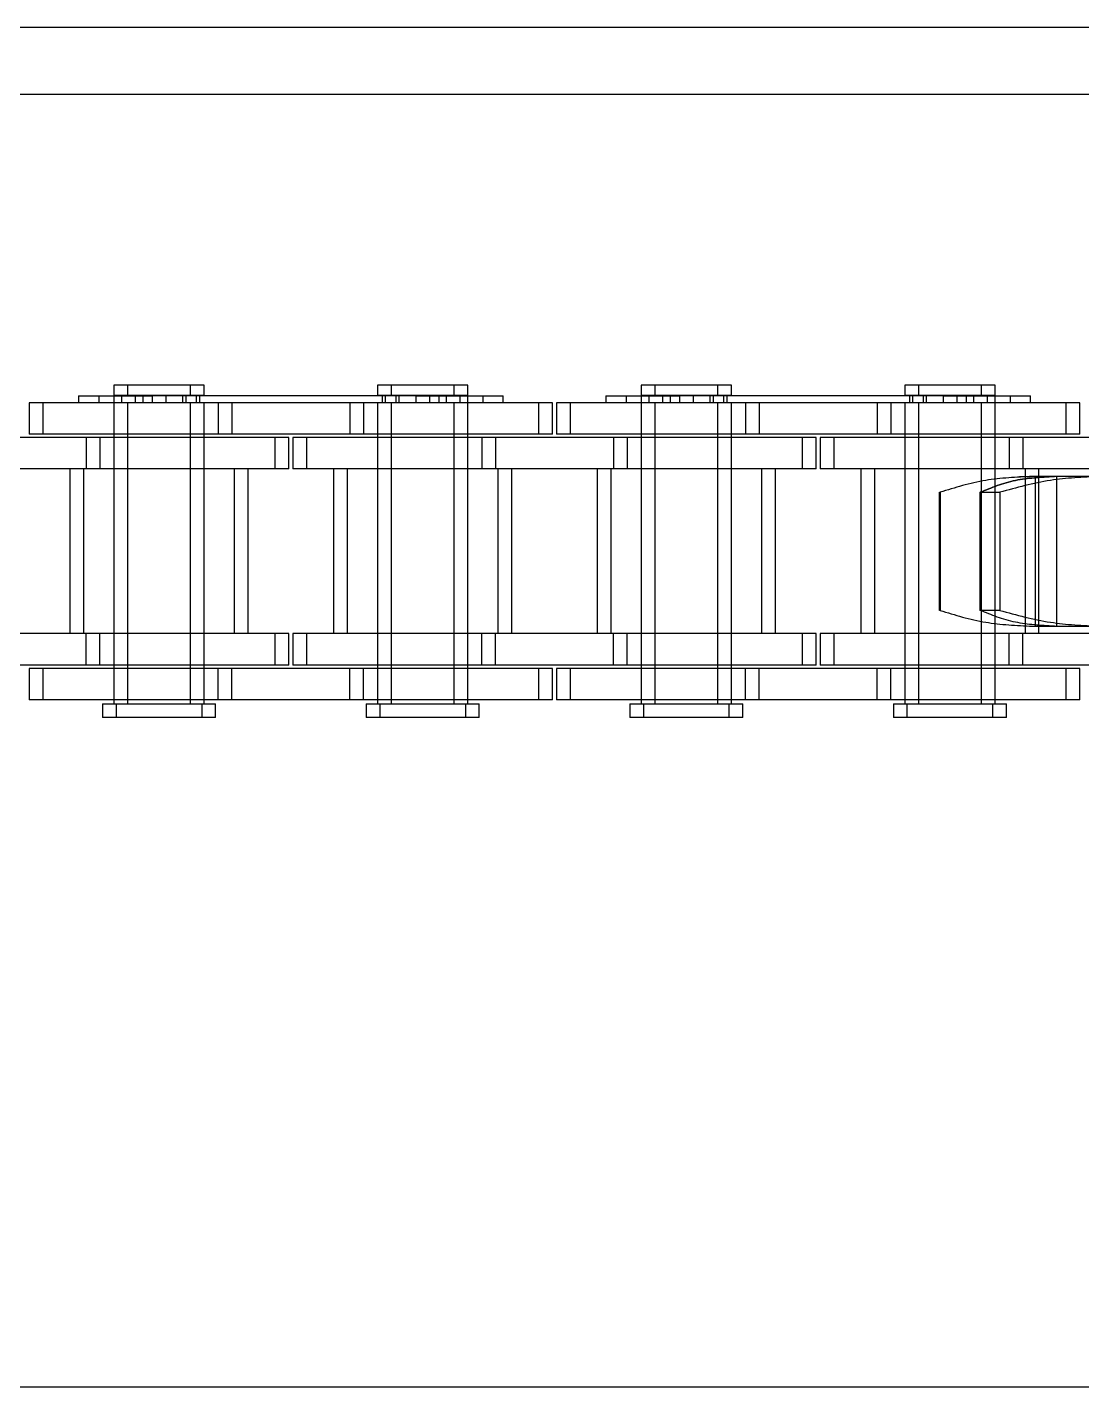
# Model space of a CAD drawing. Header units: metres. Extents: x 0 to 21025, y 0 to 14850.
# Drawn here: x 3240.7 to 3291.5, y 9261.1 to 9326.6 of the extents above; entities that cross this region are included whole.
import ezdxf

# ---------------------------------------------------------------- set-up
doc = ezdxf.new("R2010")
doc.units = ezdxf.units.M
doc.header["$LTSCALE"] = 25
doc.linetypes.add('HIDDEN2', pattern=[4.7625, 3.175, -1.5875])
doc.layers.add('SL4', color=4, linetype='Continuous')
doc.layers.add('ST1', color=7, linetype='HIDDEN2')

msp = doc.modelspace()

# ---------------------------------------------------------------- linework, layer by layer
at = {"layer": 'SL4'}
for p, q in [((2753.999, 9326.624), (3543.761, 9326.624)), ((2754.004, 9261.149), (3543.761, 9261.149))]:
    msp.add_line(p, q, dxfattribs=at)
at = {"layer": 'ST1'}
for p, q in [((2753.999, 9326.624), (3543.761, 9326.624)), ((3543.761, 9323.386), (2543.761, 9323.386)), ((3248.58, 9309.384), (3244.89, 9309.384)), ((3244.89, 9309.384), (3244.89, 9308.91)), ((3245.546, 9309.384), (3245.546, 9308.91)), ((3249.236, 9309.384), (3248.58, 9309.384)), ((3248.58, 9308.91), (3248.58, 9309.384)), ((3249.236, 9308.91), (3249.236, 9309.384)), ((3261.28, 9309.384), (3257.59, 9309.384)), ((3257.59, 9309.384), (3257.59, 9308.91)), ((3258.246, 9309.384), (3258.246, 9308.91)), ((3261.936, 9309.384), (3261.28, 9309.384)), ((3261.28, 9308.91), (3261.28, 9309.384)), ((3261.936, 9308.91), (3261.936, 9309.384)), ((3273.98, 9309.384), (3270.29, 9309.384)), ((3270.29, 9309.384), (3270.29, 9308.91)), ((3270.945, 9309.384), (3270.945, 9308.91)), ((3274.635, 9309.384), (3273.98, 9309.384)), ((3273.98, 9308.91), (3273.98, 9309.384)), ((3274.635, 9308.91), (3274.635, 9309.384)), ((3286.68, 9309.384), (3282.99, 9309.384)), ((3282.99, 9309.384), (3282.99, 9308.91)), ((3283.645, 9309.384), (3283.645, 9308.91)), ((3287.335, 9309.384), (3286.68, 9309.384)), ((3286.68, 9308.91), (3286.68, 9309.384)), ((3287.335, 9308.91), (3287.335, 9309.384)), ((3243.183, 9308.873), (3246.735, 9308.873)), ((3243.183, 9308.873), (3243.183, 9308.541)), ((3244.16, 9308.873), (3244.16, 9308.541)), ((3244.89, 9308.91), (3248.58, 9308.91)), ((3244.89, 9308.873), (3244.89, 9307.021)), ((3245.259, 9308.91), (3245.259, 9308.541)), ((3245.915, 9308.91), (3245.915, 9308.541)), ((3246.284, 9308.873), (3246.284, 9308.541)), ((3246.735, 9308.873), (3246.735, 9308.541)), ((3259.435, 9308.873), (3246.735, 9308.873)), ((3247.391, 9308.873), (3247.391, 9308.541)), ((3248.211, 9308.541), (3248.211, 9308.91)), ((3248.354, 9308.873), (3248.354, 9308.541)), ((3248.58, 9308.91), (3249.236, 9308.91)), ((3248.867, 9308.541), (3248.867, 9308.91)), ((3249.01, 9308.873), (3249.01, 9308.541)), ((3257.59, 9308.91), (3261.28, 9308.91)), ((3257.816, 9308.873), (3257.816, 9308.541)), ((3257.959, 9308.91), (3257.959, 9308.541)), ((3258.471, 9308.873), (3258.471, 9308.541)), ((3258.615, 9308.91), (3258.615, 9308.541)), ((3259.435, 9308.873), (3259.435, 9308.541)), ((3259.435, 9308.873), (3262.666, 9308.873)), ((3260.091, 9308.873), (3260.091, 9308.541)), ((3260.542, 9308.873), (3260.542, 9308.541)), ((3260.911, 9308.541), (3260.911, 9308.91)), ((3261.28, 9308.91), (3261.936, 9308.91)), ((3261.567, 9308.541), (3261.567, 9308.91)), ((3261.936, 9307.021), (3261.936, 9308.873)), ((3262.666, 9308.873), (3262.666, 9308.541)), ((3262.666, 9308.873), (3263.643, 9308.873)), ((3263.643, 9308.541), (3263.643, 9308.873)), ((3268.583, 9308.873), (3272.135, 9308.873)), ((3268.583, 9308.873), (3268.583, 9308.541)), ((3269.56, 9308.873), (3269.56, 9308.541)), ((3270.29, 9308.91), (3273.98, 9308.91)), ((3270.29, 9308.873), (3270.29, 9307.021)), ((3270.659, 9308.91), (3270.659, 9308.541)), ((3271.314, 9308.91), (3271.314, 9308.541)), ((3271.683, 9308.873), (3271.683, 9308.541)), ((3272.135, 9308.873), (3272.135, 9308.541)), ((3284.835, 9308.873), (3272.135, 9308.873)), ((3272.79, 9308.873), (3272.79, 9308.541)), ((3273.611, 9308.541), (3273.611, 9308.91)), ((3273.754, 9308.873), (3273.754, 9308.541)), ((3273.98, 9308.91), (3274.635, 9308.91)), ((3274.266, 9308.541), (3274.266, 9308.91)), ((3274.41, 9308.873), (3274.41, 9308.541)), ((3282.99, 9308.91), (3286.68, 9308.91)), ((3283.216, 9308.873), (3283.216, 9308.541)), ((3283.359, 9308.91), (3283.359, 9308.541)), ((3283.871, 9308.873), (3283.871, 9308.541)), ((3284.014, 9308.91), (3284.014, 9308.541)), ((3284.835, 9308.873), (3284.835, 9308.541)), ((3284.835, 9308.873), (3288.066, 9308.873)), ((3285.49, 9308.873), (3285.49, 9308.541)), ((3285.942, 9308.873), (3285.942, 9308.541)), ((3286.311, 9308.541), (3286.311, 9308.91)), ((3286.68, 9308.91), (3287.335, 9308.91)), ((3286.966, 9308.541), (3286.966, 9308.91)), ((3287.335, 9307.021), (3287.335, 9308.873)), ((3288.066, 9308.873), (3288.066, 9308.541)), ((3288.066, 9308.873), (3289.042, 9308.873)), ((3289.042, 9308.541), (3289.042, 9308.873)), ((3249.91, 9308.541), (3240.815, 9308.541)), ((3240.815, 9308.541), (3240.815, 9307.021)), ((3241.471, 9308.541), (3241.471, 9307.021)), ((3244.89, 9308.541), (3244.89, 9294.042)), ((3245.546, 9308.541), (3245.546, 9307.021)), ((3245.546, 9308.541), (3245.546, 9294.042)), ((3248.58, 9307.021), (3248.58, 9308.541)), ((3248.58, 9294.042), (3248.58, 9308.541)), ((3249.236, 9307.021), (3249.236, 9308.541)), ((3249.236, 9294.042), (3249.236, 9308.541)), ((3249.91, 9308.541), (3249.91, 9307.021)), ((3256.26, 9308.541), (3249.91, 9308.541)), ((3250.566, 9308.541), (3250.566, 9307.021)), ((3256.26, 9308.541), (3256.26, 9307.021)), ((3265.355, 9308.541), (3256.26, 9308.541)), ((3256.916, 9308.541), (3256.916, 9307.021)), ((3257.59, 9308.541), (3257.59, 9307.021)), ((3257.59, 9308.541), (3257.59, 9294.042)), ((3258.246, 9308.541), (3258.246, 9307.021)), ((3258.246, 9308.541), (3258.246, 9294.042)), ((3261.28, 9307.021), (3261.28, 9308.541)), ((3261.28, 9294.042), (3261.28, 9308.541)), ((3261.936, 9294.042), (3261.936, 9308.541)), ((3266.011, 9308.541), (3265.355, 9308.541)), ((3265.355, 9307.021), (3265.355, 9308.541)), ((3266.011, 9307.021), (3266.011, 9308.541)), ((3275.31, 9308.541), (3266.215, 9308.541)), ((3266.215, 9308.541), (3266.215, 9307.021)), ((3266.87, 9308.541), (3266.87, 9307.021)), ((3270.29, 9308.541), (3270.29, 9294.042)), ((3270.945, 9308.541), (3270.945, 9307.021)), ((3270.945, 9308.541), (3270.945, 9294.042)), ((3273.98, 9307.021), (3273.98, 9308.541)), ((3273.98, 9294.042), (3273.98, 9308.541)), ((3274.635, 9307.021), (3274.635, 9308.541)), ((3274.635, 9294.042), (3274.635, 9308.541)), ((3275.31, 9308.541), (3275.31, 9307.021)), ((3281.66, 9308.541), (3275.31, 9308.541)), ((3275.965, 9308.541), (3275.965, 9307.021)), ((3281.66, 9308.541), (3281.66, 9307.021)), ((3290.755, 9308.541), (3281.66, 9308.541)), ((3282.315, 9308.541), (3282.315, 9307.021)), ((3282.99, 9308.541), (3282.99, 9307.021)), ((3282.99, 9308.541), (3282.99, 9294.042)), ((3283.645, 9308.541), (3283.645, 9307.021)), ((3283.645, 9308.541), (3283.645, 9294.042)), ((3286.68, 9307.021), (3286.68, 9308.541)), ((3286.68, 9294.042), (3286.68, 9308.541)), ((3287.335, 9294.042), (3287.335, 9308.541)), ((3291.41, 9308.541), (3290.755, 9308.541)), ((3290.755, 9307.021), (3290.755, 9308.541)), ((3291.41, 9307.021), (3291.41, 9308.541)), ((3243.56, 9306.869), (3237.21, 9306.869)), ((3249.91, 9307.021), (3240.815, 9307.021)), ((3243.56, 9306.869), (3243.56, 9305.349)), ((3252.655, 9306.869), (3243.56, 9306.869)), ((3244.216, 9306.869), (3244.216, 9305.349)), ((3244.89, 9306.869), (3244.89, 9305.349)), ((3245.546, 9306.869), (3245.546, 9305.349)), ((3248.58, 9305.349), (3248.58, 9306.869)), ((3249.236, 9305.349), (3249.236, 9306.869)), ((3256.26, 9307.021), (3249.91, 9307.021)), ((3253.311, 9306.869), (3252.655, 9306.869)), ((3252.655, 9305.349), (3252.655, 9306.869)), ((3253.311, 9305.349), (3253.311, 9306.869)), ((3262.61, 9306.869), (3253.515, 9306.869)), ((3253.515, 9306.869), (3253.515, 9305.349)), ((3254.171, 9306.869), (3254.171, 9305.349)), ((3265.355, 9307.021), (3256.26, 9307.021)), ((3257.59, 9306.869), (3257.59, 9305.349)), ((3258.246, 9306.869), (3258.246, 9305.349)), ((3261.28, 9305.349), (3261.28, 9306.869)), ((3261.936, 9305.349), (3261.936, 9306.869)), ((3262.61, 9306.869), (3262.61, 9305.349)), ((3268.96, 9306.869), (3262.61, 9306.869)), ((3263.266, 9306.869), (3263.266, 9305.349)), ((3266.011, 9307.021), (3265.355, 9307.021)), ((3275.31, 9307.021), (3266.215, 9307.021)), ((3268.96, 9306.869), (3268.96, 9305.349)), ((3278.055, 9306.869), (3268.96, 9306.869)), ((3269.616, 9306.869), (3269.616, 9305.349)), ((3270.29, 9306.869), (3270.29, 9305.349)), ((3270.945, 9306.869), (3270.945, 9305.349)), ((3273.98, 9305.349), (3273.98, 9306.869)), ((3274.635, 9305.349), (3274.635, 9306.869)), ((3281.66, 9307.021), (3275.31, 9307.021)), ((3278.711, 9306.869), (3278.055, 9306.869)), ((3278.055, 9305.349), (3278.055, 9306.869)), ((3278.711, 9305.349), (3278.711, 9306.869)), ((3288.01, 9306.869), (3278.915, 9306.869)), ((3278.915, 9306.869), (3278.915, 9305.349)), ((3279.57, 9306.869), (3279.57, 9305.349)), ((3290.755, 9307.021), (3281.66, 9307.021)), ((3282.99, 9306.869), (3282.99, 9305.349)), ((3283.645, 9306.869), (3283.645, 9305.349)), ((3286.68, 9305.349), (3286.68, 9306.869)), ((3287.335, 9305.349), (3287.335, 9306.869)), ((3288.01, 9306.869), (3288.01, 9305.349)), ((3294.36, 9306.869), (3288.01, 9306.869)), ((3288.665, 9306.869), (3288.665, 9305.349)), ((3291.41, 9307.021), (3290.755, 9307.021)), ((3243.56, 9305.349), (3237.21, 9305.349)), ((3242.775, 9305.349), (3242.775, 9297.419)), ((3243.431, 9305.349), (3243.431, 9297.419)), ((3252.655, 9305.349), (3243.56, 9305.349)), ((3244.89, 9305.349), (3244.89, 9297.419)), ((3245.546, 9305.349), (3245.546, 9297.419)), ((3248.58, 9297.419), (3248.58, 9305.349)), ((3249.236, 9297.419), (3249.236, 9305.349)), ((3250.695, 9297.419), (3250.695, 9305.349)), ((3251.351, 9297.419), (3251.351, 9305.349)), ((3253.311, 9305.349), (3252.655, 9305.349)), ((3262.61, 9305.349), (3253.515, 9305.349)), ((3255.475, 9305.349), (3255.475, 9297.419)), ((3256.131, 9305.349), (3256.131, 9297.419)), ((3257.59, 9305.349), (3257.59, 9297.419)), ((3258.246, 9305.349), (3258.246, 9297.419)), ((3261.28, 9297.419), (3261.28, 9305.349)), ((3261.936, 9297.419), (3261.936, 9305.349)), ((3268.96, 9305.349), (3262.61, 9305.349)), ((3263.395, 9297.419), (3263.395, 9305.349)), ((3264.051, 9297.419), (3264.051, 9305.349)), ((3268.175, 9305.349), (3268.175, 9297.419)), ((3268.831, 9305.349), (3268.831, 9297.419)), ((3278.055, 9305.349), (3268.96, 9305.349)), ((3270.29, 9305.349), (3270.29, 9297.419)), ((3270.945, 9305.349), (3270.945, 9297.419)), ((3273.98, 9297.419), (3273.98, 9305.349)), ((3274.635, 9297.419), (3274.635, 9305.349)), ((3276.095, 9297.419), (3276.095, 9305.349)), ((3276.751, 9297.419), (3276.751, 9305.349)), ((3278.711, 9305.349), (3278.055, 9305.349)), ((3288.01, 9305.349), (3278.915, 9305.349)), ((3280.875, 9305.349), (3280.875, 9297.419)), ((3281.53, 9305.349), (3281.53, 9297.419)), ((3282.99, 9305.349), (3282.99, 9297.419)), ((3283.645, 9305.349), (3283.645, 9297.419)), ((3286.68, 9297.419), (3286.68, 9305.349)), ((3287.335, 9297.419), (3287.335, 9305.349)), ((3294.36, 9305.349), (3288.01, 9305.349)), ((3288.795, 9297.419), (3288.795, 9305.349)), ((3289.45, 9297.419), (3289.45, 9305.349)), ((3288.514, 9304.98), (3288.994, 9304.989)), ((3289.135, 9304.989), (3288.994, 9304.989)), ((3289.261, 9304.989), (3289.135, 9304.989)), ((3289.261, 9304.989), (3289.261, 9297.779)), ((3290.191, 9304.989), (3289.261, 9304.989)), ((3292.356, 9304.989), (3290.191, 9304.989)), ((3290.3, 9304.989), (3290.3, 9297.779)), ((3284.661, 9304.227), (3284.685, 9304.227)), ((3284.661, 9298.541), (3284.661, 9304.227)), ((3284.685, 9304.227), (3284.685, 9298.541)), ((3286.623, 9304.227), (3287.561, 9304.227)), ((3286.623, 9298.541), (3286.623, 9304.227)), ((3287.561, 9304.227), (3287.561, 9298.541)), ((3284.685, 9298.541), (3284.661, 9298.541)), ((3287.561, 9298.541), (3286.623, 9298.541)), ((3288.994, 9297.779), (3289.135, 9297.779)), ((3289.135, 9297.779), (3289.261, 9297.779)), ((3289.261, 9297.779), (3290.191, 9297.779)), ((3290.191, 9297.779), (3292.356, 9297.779)), ((3243.56, 9297.419), (3237.21, 9297.419)), ((3243.56, 9295.899), (3243.56, 9297.419)), ((3252.655, 9297.419), (3243.56, 9297.419)), ((3244.216, 9295.899), (3244.216, 9297.419)), ((3244.89, 9297.419), (3244.89, 9295.899)), ((3245.546, 9297.419), (3245.546, 9295.899)), ((3248.58, 9295.899), (3248.58, 9297.419)), ((3249.236, 9295.899), (3249.236, 9297.419)), ((3253.311, 9297.419), (3252.655, 9297.419)), ((3252.655, 9295.899), (3252.655, 9297.419)), ((3253.311, 9295.899), (3253.311, 9297.419)), ((3262.61, 9297.419), (3253.515, 9297.419)), ((3253.515, 9297.419), (3253.515, 9295.899)), ((3254.171, 9297.419), (3254.171, 9295.899)), ((3257.59, 9297.419), (3257.59, 9295.899)), ((3258.246, 9297.419), (3258.246, 9295.899)), ((3261.28, 9295.899), (3261.28, 9297.419)), ((3261.936, 9295.899), (3261.936, 9297.419)), ((3262.61, 9295.899), (3262.61, 9297.419)), ((3268.96, 9297.419), (3262.61, 9297.419)), ((3263.266, 9295.899), (3263.266, 9297.419)), ((3268.96, 9295.899), (3268.96, 9297.419)), ((3278.055, 9297.419), (3268.96, 9297.419)), ((3269.616, 9295.899), (3269.616, 9297.419)), ((3270.29, 9297.419), (3270.29, 9295.899)), ((3270.945, 9297.419), (3270.945, 9295.899)), ((3273.98, 9295.899), (3273.98, 9297.419)), ((3274.635, 9295.899), (3274.635, 9297.419)), ((3278.711, 9297.419), (3278.055, 9297.419)), ((3278.055, 9295.899), (3278.055, 9297.419)), ((3278.711, 9295.899), (3278.711, 9297.419)), ((3288.01, 9297.419), (3278.915, 9297.419)), ((3278.915, 9297.419), (3278.915, 9295.899)), ((3279.57, 9297.419), (3279.57, 9295.899)), ((3282.99, 9297.419), (3282.99, 9295.899)), ((3283.645, 9297.419), (3283.645, 9295.899)), ((3286.68, 9295.899), (3286.68, 9297.419)), ((3287.335, 9295.899), (3287.335, 9297.419)), ((3288.01, 9295.899), (3288.01, 9297.419)), ((3294.36, 9297.419), (3288.01, 9297.419)), ((3288.665, 9295.899), (3288.665, 9297.419)), ((3243.56, 9295.899), (3237.21, 9295.899)), ((3249.91, 9295.747), (3240.815, 9295.747)), ((3240.815, 9295.747), (3240.815, 9294.227)), ((3241.471, 9295.747), (3241.471, 9294.227)), ((3252.655, 9295.899), (3243.56, 9295.899)), ((3244.89, 9295.747), (3244.89, 9294.227)), ((3245.546, 9295.747), (3245.546, 9294.227)), ((3248.58, 9294.227), (3248.58, 9295.747)), ((3249.236, 9294.227), (3249.236, 9295.747)), ((3249.91, 9294.227), (3249.91, 9295.747)), ((3256.26, 9295.747), (3249.91, 9295.747)), ((3250.566, 9294.227), (3250.566, 9295.747)), ((3253.311, 9295.899), (3252.655, 9295.899)), ((3262.61, 9295.899), (3253.515, 9295.899)), ((3256.26, 9294.227), (3256.26, 9295.747)), ((3265.355, 9295.747), (3256.26, 9295.747)), ((3256.916, 9294.227), (3256.916, 9295.747)), ((3257.59, 9295.747), (3257.59, 9294.227)), ((3258.246, 9295.747), (3258.246, 9294.227)), ((3261.28, 9294.227), (3261.28, 9295.747)), ((3261.936, 9294.227), (3261.936, 9295.747)), ((3268.96, 9295.899), (3262.61, 9295.899)), ((3266.011, 9295.747), (3265.355, 9295.747)), ((3265.355, 9294.227), (3265.355, 9295.747)), ((3266.011, 9294.227), (3266.011, 9295.747)), ((3275.31, 9295.747), (3266.215, 9295.747)), ((3266.215, 9295.747), (3266.215, 9294.227)), ((3266.87, 9295.747), (3266.87, 9294.227)), ((3278.055, 9295.899), (3268.96, 9295.899)), ((3270.29, 9295.747), (3270.29, 9294.227)), ((3270.945, 9295.747), (3270.945, 9294.227)), ((3273.98, 9294.227), (3273.98, 9295.747)), ((3274.635, 9294.227), (3274.635, 9295.747)), ((3275.31, 9294.227), (3275.31, 9295.747)), ((3281.66, 9295.747), (3275.31, 9295.747)), ((3275.965, 9294.227), (3275.965, 9295.747)), ((3278.711, 9295.899), (3278.055, 9295.899)), ((3288.01, 9295.899), (3278.915, 9295.899)), ((3281.66, 9294.227), (3281.66, 9295.747)), ((3290.755, 9295.747), (3281.66, 9295.747)), ((3282.315, 9294.227), (3282.315, 9295.747)), ((3282.99, 9295.747), (3282.99, 9294.227)), ((3283.645, 9295.747), (3283.645, 9294.227)), ((3286.68, 9294.227), (3286.68, 9295.747)), ((3287.335, 9294.227), (3287.335, 9295.747)), ((3294.36, 9295.899), (3288.01, 9295.899)), ((3291.41, 9295.747), (3290.755, 9295.747)), ((3290.755, 9294.227), (3290.755, 9295.747)), ((3291.41, 9294.227), (3291.41, 9295.747)), ((3249.91, 9294.227), (3240.815, 9294.227)), ((3256.26, 9294.227), (3249.91, 9294.227)), ((3265.355, 9294.227), (3256.26, 9294.227)), ((3266.011, 9294.227), (3265.355, 9294.227)), ((3275.31, 9294.227), (3266.215, 9294.227)), ((3281.66, 9294.227), (3275.31, 9294.227)), ((3290.755, 9294.227), (3281.66, 9294.227)), ((3291.41, 9294.227), (3290.755, 9294.227)), ((3244.337, 9294.042), (3249.134, 9294.042)), ((3244.337, 9294.042), (3244.337, 9293.384)), ((3244.992, 9294.042), (3244.992, 9293.384)), ((3249.134, 9294.042), (3249.789, 9294.042)), ((3249.134, 9293.384), (3249.134, 9294.042)), ((3249.789, 9293.384), (3249.789, 9294.042)), ((3257.037, 9294.042), (3261.834, 9294.042)), ((3257.037, 9294.042), (3257.037, 9293.384)), ((3257.692, 9294.042), (3257.692, 9293.384)), ((3261.834, 9294.042), (3262.489, 9294.042)), ((3261.834, 9293.384), (3261.834, 9294.042)), ((3262.489, 9293.384), (3262.489, 9294.042)), ((3269.737, 9294.042), (3274.534, 9294.042)), ((3269.737, 9294.042), (3269.737, 9293.384)), ((3270.392, 9294.042), (3270.392, 9293.384)), ((3274.534, 9294.042), (3275.189, 9294.042)), ((3274.534, 9293.384), (3274.534, 9294.042)), ((3275.189, 9293.384), (3275.189, 9294.042)), ((3282.437, 9294.042), (3287.234, 9294.042)), ((3282.437, 9294.042), (3282.437, 9293.384)), ((3283.092, 9294.042), (3283.092, 9293.384)), ((3287.234, 9294.042), (3287.889, 9294.042)), ((3287.234, 9293.384), (3287.234, 9294.042)), ((3287.889, 9293.384), (3287.889, 9294.042)), ((3249.134, 9293.384), (3244.337, 9293.384)), ((3249.789, 9293.384), (3249.134, 9293.384)), ((3261.834, 9293.384), (3257.037, 9293.384)), ((3262.489, 9293.384), (3261.834, 9293.384)), ((3274.534, 9293.384), (3269.737, 9293.384)), ((3275.189, 9293.384), (3274.534, 9293.384)), ((3287.234, 9293.384), (3282.437, 9293.384)), ((3287.889, 9293.384), (3287.234, 9293.384))]:
    msp.add_line(p, q, dxfattribs=at)
for points, knots in [([(3289.135, 9304.989), (3288.369, 9304.953), (3286.789, 9304.88), (3285.4, 9304.449), (3284.685, 9304.227)], [0, 0, 0, 0, 0.484725, 1, 1, 1, 1]), ([(3286.623, 9304.227), (3287.161, 9304.449), (3288.206, 9304.88), (3289.543, 9304.953), (3290.191, 9304.989)], [0, 0, 0, 0, 0.515264, 1, 1, 1, 1]), ([(3290.191, 9304.989), (3289.543, 9304.953), (3288.206, 9304.88), (3287.161, 9304.449), (3286.623, 9304.227)], [0, 0, 0, 0, 0.484736, 1, 1, 1, 1]), ([(3292.356, 9304.989), (3291.565, 9304.953), (3289.932, 9304.88), (3288.368, 9304.449), (3287.561, 9304.227)], [0, 0, 0, 0, 0.484722, 1, 1, 1, 1]), ([(3284.685, 9298.541), (3285.4, 9298.318), (3286.789, 9297.887), (3288.369, 9297.814), (3289.135, 9297.779)], [0, 0, 0, 0, 0.515254, 1, 1, 1, 1]), ([(3290.191, 9297.779), (3289.543, 9297.814), (3288.206, 9297.887), (3287.161, 9298.318), (3286.623, 9298.541)], [0, 0, 0, 0, 0.4847361, 1, 1, 1, 1]), ([(3287.561, 9298.541), (3288.367, 9298.318), (3289.932, 9297.887), (3291.565, 9297.814), (3292.356, 9297.779)], [0, 0, 0, 0, 0.5152562, 1, 1, 1, 1])]:
    msp.add_open_spline(points, degree=3, knots=knots, dxfattribs=at)

doc.saveas('drawing.dxf')
